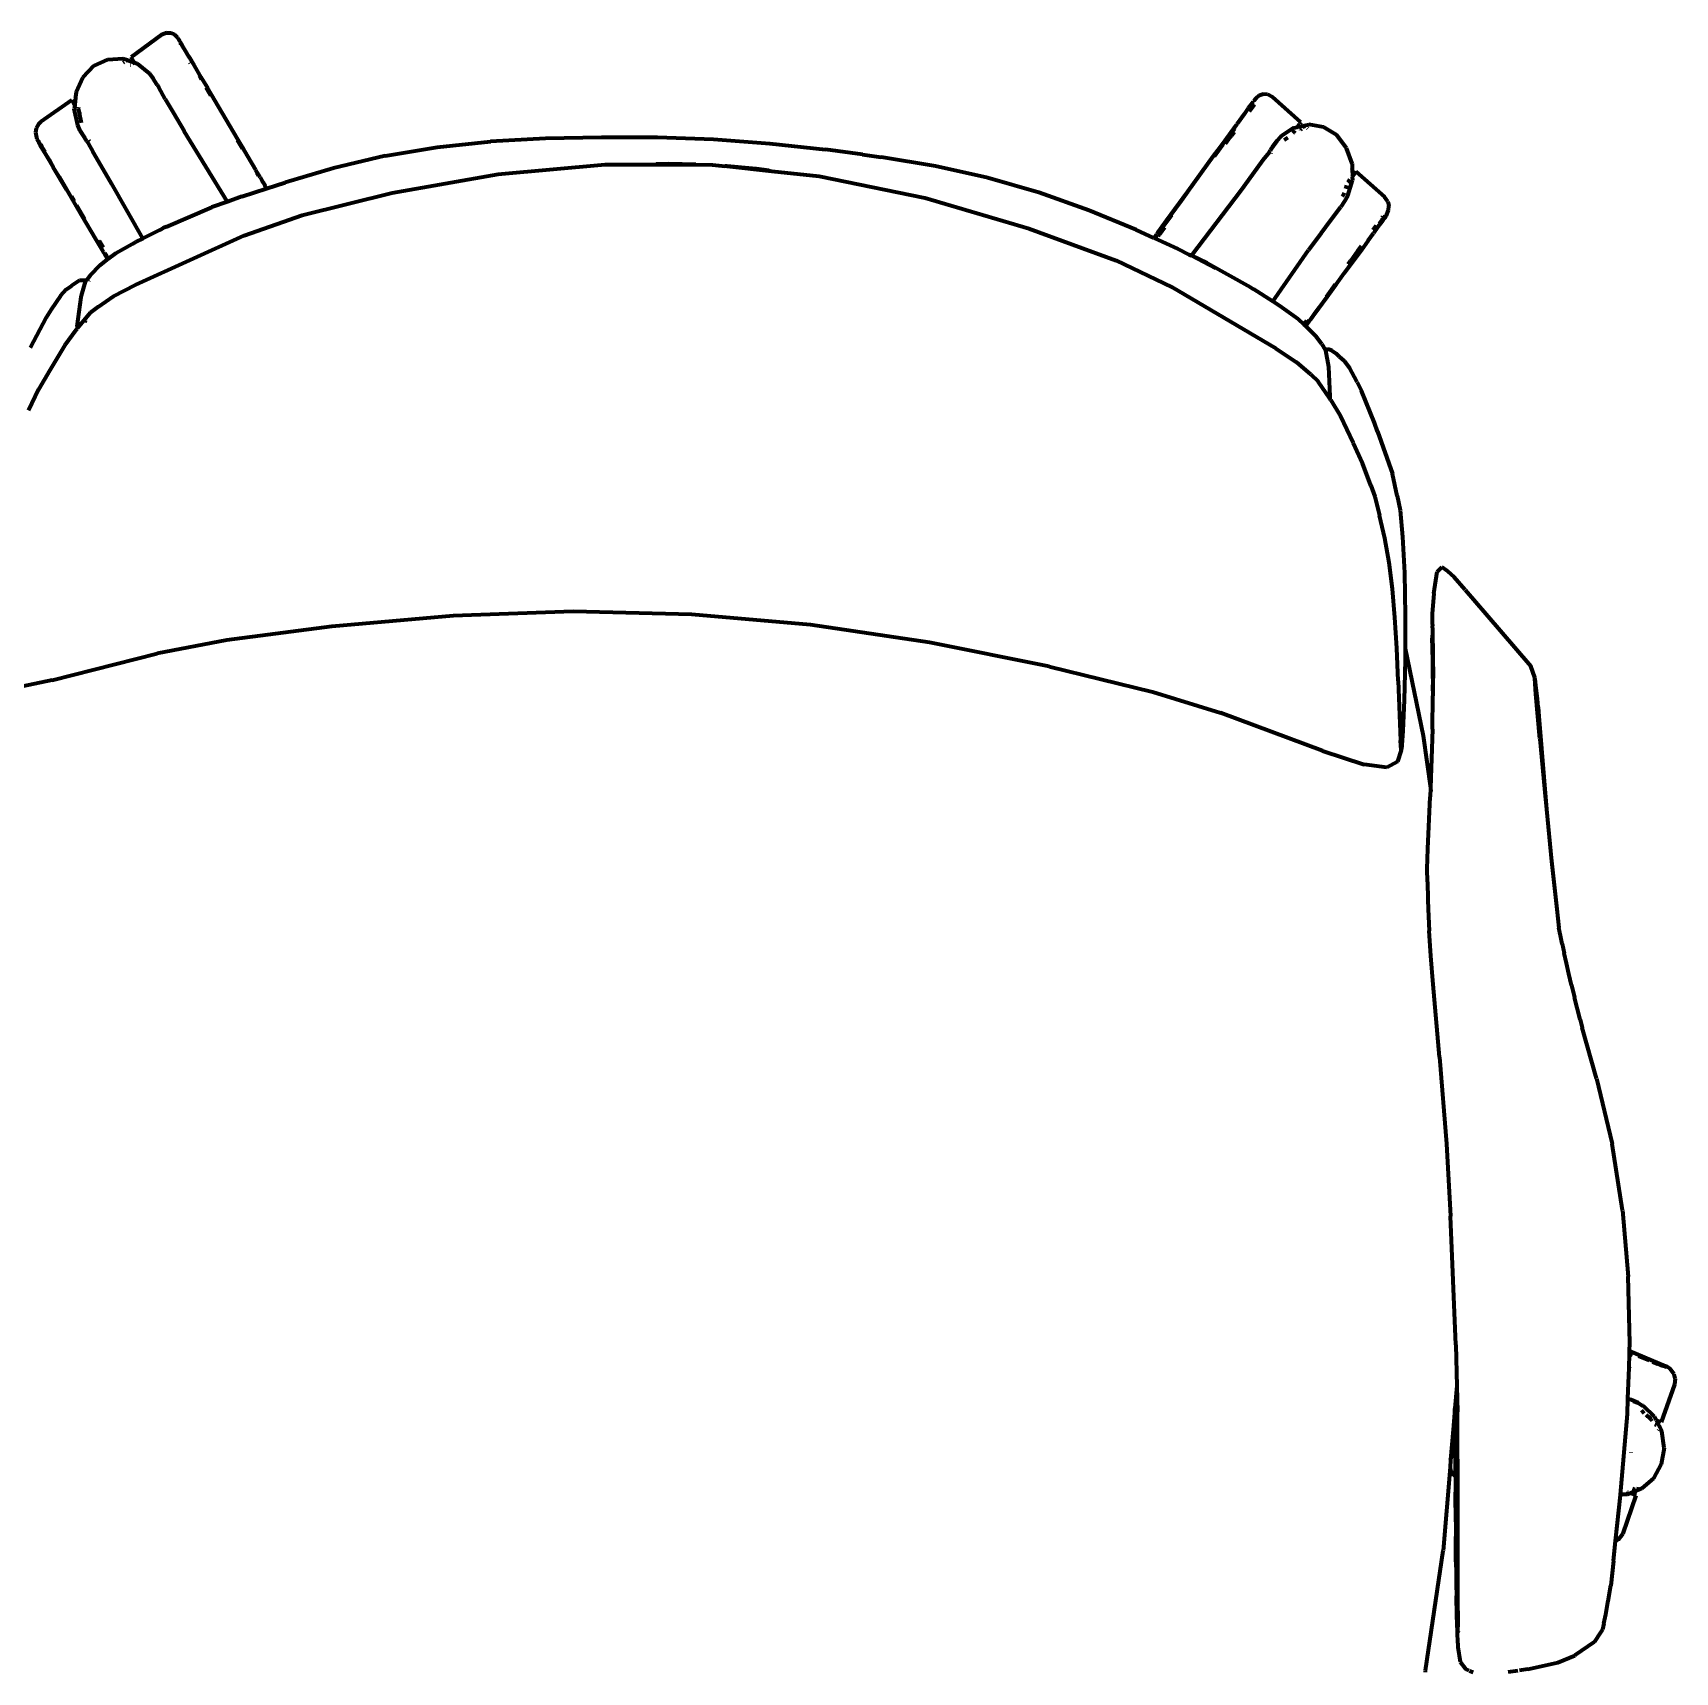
# Model space of a CAD drawing. Header units: millimetres. Extents: x 4307 to 31003, y 2809 to 20009.
# Drawn here: x 12634 to 13146, y 13786 to 14297 of the extents above; entities that cross this region are included whole.
import ezdxf

# ---------------------------------------------------------------- set-up
doc = ezdxf.new("R2010")
doc.units = ezdxf.units.MM
doc.layers.add('ProfileEdges', color=7, linetype='Continuous')

msp = doc.modelspace()

# ---------------------------------------------------------------- linework, layer by layer
at = {"layer": 'ProfileEdges', "lineweight": 211}
for p, q in [((12673.92, 14296.73), (12664.39, 14289.79)), ((12675.48, 14297.32), (12673.92, 14296.73)), ((12675.48, 14297.32), (12676.74, 14297.31)), ((12677.9, 14296.78), (12676.74, 14297.31)), ((12677.9, 14296.78), (12678.9, 14295.83)), ((12678.9, 14295.83), (12679.11, 14295.47)), ((12679.11, 14295.47), (12679.52, 14294.82)), ((12679.52, 14294.82), (12679.22, 14294.42)), ((12679.57, 14294.72), (12679.52, 14294.82)), ((12679.72, 14294.47), (12679.57, 14294.72)), ((12679.73, 14294.41), (12679.72, 14294.47)), ((12679.73, 14294.41), (12680.32, 14293.34)), ((12680.04, 14293.99), (12679.73, 14294.41)), ((12679.88, 14293.64), (12679.86, 14293.66)), ((12679.9, 14293.61), (12679.88, 14293.64)), ((12681.03, 14292.23), (12680.04, 14293.99)), ((12681.03, 14292.23), (12680.32, 14293.34)), ((12681.3, 14291.74), (12681.03, 14292.23)), ((12682.63, 14289.49), (12681.3, 14291.74)), ((12682.4, 14289.98), (12681.3, 14291.74)), ((12652.83, 14287), (12649.4, 14283.45)), ((12657.16, 14289.05), (12652.83, 14287)), ((12657.16, 14289.05), (12661.86, 14289.33)), ((12661.86, 14289.33), (12663.12, 14288.89)), ((12661.96, 14288.07), (12662.24, 14288.27)), ((12662.79, 14288.65), (12662.91, 14288.74)), ((12662.99, 14288.8), (12663.12, 14288.89)), ((12663.12, 14288.89), (12663.28, 14289)), ((12663.12, 14288.89), (12663.41, 14288.79)), ((12663.28, 14289), (12663.41, 14288.79)), ((12663.41, 14288.79), (12663.51, 14288.62)), ((12663.41, 14288.79), (12665.34, 14288.12)), ((12663.72, 14288.26), (12663.56, 14288.53)), ((12664.23, 14287.39), (12664.26, 14287.34)), ((12664.63, 14289.31), (12664.39, 14289.79)), ((12665.34, 14288.18), (12664.63, 14289.31)), ((12665.34, 14288.18), (12665.34, 14288.12)), ((12665.38, 14288.1), (12665.34, 14288.12)), ((12665.67, 14287.58), (12665.38, 14288.1)), ((12665.38, 14288.1), (12666.24, 14287.8)), ((12666.24, 14287.8), (12670.13, 14284.7)), ((12682.4, 14289.98), (12684.08, 14287.14)), ((12682.62, 14288.09), (12682.74, 14287.9)), ((12682.63, 14289.49), (12684.08, 14287.14)), ((12684.08, 14287.14), (12686.15, 14283.52)), ((12649.4, 14283.45), (12647.27, 14278.8)), ((12670.13, 14284.7), (12671.22, 14283.11)), ((12672.56, 14281.08), (12671.22, 14283.11)), ((12672.56, 14281.08), (12673.03, 14280.28)), ((12685.59, 14284.05), (12686.28, 14282.88)), ((12686.15, 14283.52), (12688.17, 14280.2)), ((12645.92, 14276.39), (12636.28, 14269.58)), ((12645.92, 14276.39), (12646.44, 14275.49)), ((12646.84, 14274.85), (12646.44, 14275.49)), ((12647.08, 14277.04), (12646.84, 14274.85)), ((12646.96, 14277.23), (12647.11, 14277.33)), ((12647.08, 14277.04), (12646.96, 14277.23)), ((12647.11, 14277.33), (12647.08, 14277.04)), ((12647.27, 14278.8), (12647.11, 14277.33)), ((12647.19, 14276.85), (12647.14, 14276.93)), ((12647.2, 14277.4), (12647.25, 14277.44)), ((12675.04, 14276.68), (12673.03, 14280.28)), ((12675.04, 14276.68), (12677.52, 14272.45)), ((12689.29, 14277.76), (12687.79, 14280.31)), ((12703.24, 14254.64), (12688.17, 14280.2)), ((13013.74, 14275.38), (13012.59, 14273.8)), ((13013.4, 14274.82), (13014.08, 14275.77)), ((13013.74, 14275.38), (13014.08, 14275.77)), ((13014.11, 14275.81), (13014.08, 14275.77)), ((13014.15, 14275.83), (13014.11, 14275.81)), ((13014.19, 14275.86), (13014.15, 14275.83)), ((13014.19, 14275.89), (13014.24, 14275.99)), ((13014.19, 14275.86), (13014.19, 14275.89)), ((13014.24, 14275.99), (13014.31, 14276.03)), ((13014.31, 14276.03), (13014.33, 14276.07)), ((13015.07, 14276.93), (13014.33, 14276.14)), ((13014.8, 14276.75), (13014.33, 14276.14)), ((13014.33, 14276.07), (13014.33, 14276.14)), ((13014.39, 14276.04), (13014.33, 14276.07)), ((13014.8, 14276.75), (13016.12, 14277.92)), ((13016.12, 14277.92), (13017.32, 14278.32)), ((13017.32, 14278.32), (13018.57, 14278.19)), ((13018.57, 14278.19), (13020.08, 14277.42)), ((13028.92, 14269.46), (13020.08, 14277.42)), ((12646.87, 14274.79), (12646.7, 14273.62)), ((12647.77, 14268.56), (12646.7, 14273.62)), ((12646.84, 14274.85), (12646.87, 14274.79)), ((12646.97, 14274.62), (12646.87, 14274.79)), ((12648.02, 14273.7), (12648.08, 14274.2)), ((12648.31, 14272.35), (12648.02, 14273.7)), ((12648.02, 14272.8), (12648.02, 14272.84)), ((12648.02, 14272.8), (12648.31, 14272.35)), ((12648.35, 14272.29), (12648.31, 14272.35)), ((12648.31, 14272.35), (12648.32, 14272.31)), ((12648.32, 14272.31), (12648.35, 14272.29)), ((12648.35, 14272.29), (12648.54, 14271.96)), ((12648.95, 14269.31), (12648.35, 14272.29)), ((12648.54, 14271.96), (12648.54, 14271.93)), ((12677.52, 14272.45), (12680.93, 14266.68)), ((13011.31, 14271.96), (13009.1, 14269.01)), ((13012.59, 14273.8), (13011.31, 14271.96)), ((13014.27, 14274.79), (13012.84, 14272.83)), ((13013.61, 14274.74), (13013.41, 14274.46)), ((13013.61, 14274.74), (13013.94, 14275.15)), ((13014.4, 14274.97), (13014.27, 14274.79)), ((12634.85, 14267.61), (12634.59, 14266.27)), ((12634.59, 14266.27), (12635.02, 14264.18)), ((12635.58, 14268.83), (12634.85, 14267.61)), ((12635.58, 14268.83), (12636.28, 14269.58)), ((12648.54, 14266.82), (12647.77, 14268.56)), ((12648.96, 14266.17), (12648.54, 14266.82)), ((12650.01, 14264.73), (12648.58, 14266.81)), ((12648.58, 14266.81), (12648.96, 14266.17)), ((12649.79, 14264.87), (12648.96, 14266.17)), ((12694.43, 14244.7), (12680.93, 14266.68)), ((13006.72, 14265.6), (13004.3, 14262.34)), ((13008.47, 14268.12), (13004.4, 14262.57)), ((13008.47, 14268.12), (13006.72, 14265.6)), ((13007.06, 14264.91), (13007.19, 14265.09)), ((13008.16, 14266.41), (13007.19, 14265.09)), ((13008.24, 14267.38), (13007.27, 14266.05)), ((13008.88, 14268.67), (13008.47, 14268.12)), ((13008.88, 14268.67), (13009, 14268.83)), ((13009.1, 14269.01), (13009, 14268.83)), ((13021.49, 14263.67), (13022.75, 14265.03)), ((13022.87, 14265.11), (13022.75, 14265.03)), ((13026.77, 14267.71), (13022.87, 14265.11)), ((13026.51, 14266.09), (13026.53, 14266.11)), ((13027.09, 14266.88), (13026.53, 14266.11)), ((13026.77, 14267.71), (13027.86, 14267.95)), ((13027.66, 14267.68), (13027.83, 14267.9)), ((13027.86, 14267.95), (13027.83, 14267.9)), ((13027.89, 14267.99), (13027.86, 14267.95)), ((13028.24, 14268.49), (13027.89, 14267.99)), ((13027.89, 14267.99), (13029.83, 14268.38)), ((13028.24, 14268.49), (13028.64, 14269.01)), ((13028.92, 14269.46), (13028.64, 14269.01)), ((13028.87, 14267.06), (13028.83, 14267.01)), ((13029.11, 14267.39), (13028.87, 14267.06)), ((13028.87, 14267.06), (13028.87, 14267.02)), ((13029.42, 14267.83), (13029.68, 14268.17)), ((13029.83, 14268.38), (13029.68, 14268.17)), ((13029.96, 14268.55), (13029.83, 14268.38)), ((13029.83, 14268.38), (13030.09, 14268.43)), ((13030.09, 14268.43), (13029.96, 14268.55)), ((13030.09, 14268.43), (13031.4, 14268.72)), ((13030.66, 14267.93), (13030.09, 14268.43)), ((13031.18, 14267.47), (13031.06, 14267.58)), ((13036.05, 14267.91), (13031.4, 14268.72)), ((13040.17, 14265.4), (13036.05, 14267.91)), ((13043.16, 14261.43), (13040.17, 14265.4)), ((12635.02, 14264.18), (12635.61, 14263.13)), ((12635.61, 14263.13), (12635.76, 14263.18)), ((12635.61, 14263.13), (12635.76, 14262.84)), ((12635.76, 14263.18), (12635.65, 14263.38)), ((12635.76, 14263.18), (12636.24, 14263.34)), ((12636.46, 14261.8), (12635.76, 14263.18)), ((12635.76, 14262.84), (12635.81, 14262.79)), ((12635.81, 14262.79), (12636.08, 14262.28)), ((12635.81, 14262.79), (12636.46, 14261.8)), ((12636.87, 14261.01), (12636.08, 14262.28)), ((12636.24, 14262.63), (12636.4, 14262.83)), ((12636.6, 14261.94), (12636.24, 14262.63)), ((12636.51, 14261.73), (12636.46, 14261.8)), ((12636.87, 14261.01), (12636.51, 14261.73)), ((12637.6, 14260.23), (12636.6, 14261.94)), ((12637.09, 14260.58), (12636.87, 14261.01)), ((12637.44, 14260.09), (12637.09, 14260.58)), ((12637.09, 14260.58), (12640.12, 14255.43)), ((12638.81, 14257.83), (12637.44, 14260.09)), ((12649.79, 14264.87), (12650.01, 14264.73)), ((12650.56, 14263.61), (12649.79, 14264.87)), ((12650.01, 14264.73), (12650.04, 14264.67)), ((12650.56, 14263.61), (12651.02, 14262.89)), ((12651.02, 14262.89), (12652.42, 14260.35)), ((12651.2, 14263.73), (12651.29, 14263.65)), ((12651.4, 14263.46), (12651.3, 14263.56)), ((12656.41, 14253.62), (12652.42, 14260.35)), ((12697.46, 14263.91), (12699, 14261.3)), ((12697.47, 14264.27), (12699.4, 14261.05)), ((12699.65, 14260.63), (12699.4, 14261.05)), ((12743.59, 14258.95), (12759.83, 14261.68)), ((12759.83, 14261.68), (12776.41, 14263.47)), ((12793.51, 14264.42), (12776.41, 14263.47)), ((12793.51, 14264.42), (12793.54, 14264.45)), ((12793.54, 14264.45), (12799.38, 14264.57)), ((12799.38, 14264.57), (12810.96, 14264.86)), ((12799.38, 14264.57), (12810.97, 14264.79)), ((12810.96, 14264.86), (12828.45, 14264.8)), ((12828.45, 14264.8), (12845.95, 14264.16)), ((12845.95, 14264.16), (12863.42, 14262.85)), ((12863.42, 14262.85), (12880.83, 14260.96)), ((12892.32, 14259.38), (12880.83, 14260.96)), ((13004.4, 14262.57), (13001.77, 14258.96)), ((13001.77, 14258.96), (13004.3, 14262.34)), ((13002.06, 14258.9), (13004.77, 14262.61)), ((13005.47, 14262.72), (13007.06, 14264.91)), ((13019.04, 14260.06), (13017.13, 14257.6)), ((13019.04, 14260.06), (13019.36, 14260.56)), ((13019.54, 14260.88), (13019.36, 14260.56)), ((13021.52, 14263.57), (13019.54, 14260.88)), ((13020.01, 14261.7), (13019.54, 14260.88)), ((13021.49, 14263.67), (13020.01, 14261.7)), ((13023.76, 14264.02), (13024.85, 14264.75)), ((13044.96, 14256.62), (13043.16, 14261.43)), ((12638.81, 14257.83), (12640.12, 14255.43)), ((12641.96, 14252.4), (12640.12, 14255.43)), ((12644.21, 14248.49), (12640.12, 14255.43)), ((12727.51, 14255.12), (12712.36, 14250.73)), ((12743.59, 14258.95), (12727.51, 14255.12)), ((12778.82, 14253.32), (12812.17, 14256.34)), ((12812.17, 14256.34), (12826.95, 14256.29)), ((12826.95, 14256.29), (12828, 14256.39)), ((12826.95, 14256.29), (12840.4, 14256.24)), ((12831.89, 14256.48), (12828, 14256.39)), ((12840.4, 14256.24), (12831.89, 14256.48)), ((12840.4, 14256.24), (12845.59, 14256.22)), ((12845.59, 14256.22), (12849.56, 14255.79)), ((12850.13, 14255.76), (12849.56, 14255.79)), ((12859.24, 14254.9), (12850.13, 14255.76)), ((12850.13, 14255.76), (12864.1, 14254.22)), ((12863.11, 14254.44), (12859.24, 14254.9)), ((12892.32, 14259.38), (12898.12, 14258.62)), ((12898.15, 14258.58), (12898.12, 14258.62)), ((12915.08, 14255.73), (12898.15, 14258.58)), ((12931.42, 14252.12), (12915.08, 14255.73)), ((12993.71, 14247.9), (13001.77, 14258.96)), ((13017.13, 14257.6), (13012.58, 14251.32)), ((13019.62, 14259.87), (13019.56, 14259.71)), ((13044.99, 14255.14), (13044.78, 14255.33)), ((13044.8, 14254.59), (13044.99, 14254.85)), ((13044.96, 14256.62), (13044.99, 14255.14)), ((13045.12, 14255.02), (13044.99, 14255.14)), ((13044.99, 14255.14), (13044.99, 14254.85)), ((13045.12, 14255.02), (13044.99, 14254.85)), ((13044.99, 14254.85), (13045.03, 14252.64)), ((12641.96, 14252.4), (12644.16, 14248.68)), ((12658.32, 14250.37), (12656.41, 14253.62)), ((12668, 14233.25), (12658.32, 14250.37)), ((12703.27, 14254.5), (12703.24, 14254.64)), ((12704.59, 14252.34), (12703.27, 14254.5)), ((12703.49, 14253.68), (12703.99, 14252.84)), ((12704.59, 14252.34), (12705.6, 14250.64)), ((12704.59, 14252.34), (12705.22, 14251.17)), ((12705.6, 14250.64), (12705.22, 14251.17)), ((12705.6, 14250.64), (12706.21, 14249.6)), ((12706.02, 14249.82), (12705.77, 14249.72)), ((12706.2, 14249.46), (12706.02, 14249.82)), ((12706.56, 14248.82), (12712.36, 14250.73)), ((12745.73, 14247.46), (12778.82, 14253.32)), ((12863.11, 14254.44), (12864.1, 14254.22)), ((12864.1, 14254.22), (12878.85, 14252.63)), ((12878.85, 14252.63), (12911.76, 14245.9)), ((12947.32, 14247.59), (12931.42, 14252.12)), ((13012.58, 14251.32), (13010.37, 14248.31)), ((13043.15, 14249.7), (13042.84, 14248.7)), ((13043.58, 14246.63), (13045.05, 14251.41)), ((13043.62, 14250.65), (13043.68, 14250.76)), ((13043.71, 14250.82), (13043.68, 14250.76)), ((13043.72, 14250.78), (13043.68, 14250.76)), ((13043.69, 14250.8), (13043.71, 14250.82)), ((13043.71, 14250.82), (13043.9, 14251.08)), ((13043.9, 14251.08), (13044.27, 14251.6)), ((13044.27, 14251.57), (13043.9, 14251.08)), ((13044.88, 14252.43), (13044.99, 14252.59)), ((13045.03, 14252.64), (13044.99, 14252.59)), ((13044.99, 14252.59), (13045.05, 14251.41)), ((13045.86, 14253.72), (13045.03, 14252.64)), ((13046.14, 14254.1), (13045.86, 14253.72)), ((13046.14, 14254.1), (13055.05, 14246.22)), ((12644.16, 14248.68), (12645.73, 14245.99)), ((12644.21, 14248.49), (12645.73, 14245.99)), ((12645.73, 14245.99), (12648.86, 14240.6)), ((12645.77, 14246.39), (12646.6, 14244.98)), ((12694.43, 14244.7), (12689.54, 14242.94)), ((12698.9, 14246.3), (12694.43, 14244.7)), ((12694.48, 14244.61), (12694.43, 14244.7)), ((12698.9, 14246.3), (12706.56, 14248.82)), ((12706.56, 14248.82), (12706.21, 14249.6)), ((12717.74, 14240.5), (12745.73, 14247.46)), ((12911.76, 14245.9), (12944.15, 14236.39)), ((12962.97, 14241.99), (12947.32, 14247.59)), ((12987.08, 14238.81), (12993.71, 14247.9)), ((12993.71, 14247.9), (12991.11, 14244.26)), ((13010.37, 14248.31), (12994.9, 14227.88)), ((13042.6, 14244.84), (13041.38, 14243.07)), ((13042.37, 14247.18), (13041.87, 14246.3)), ((13042.45, 14247.45), (13042.37, 14247.18)), ((13043.58, 14246.63), (13042.6, 14244.84)), ((13056.04, 14244.76), (13055.05, 14246.22)), ((13056.04, 14244.76), (13056.42, 14243.43)), ((12649.95, 14239.3), (12647.45, 14243.54)), ((12648.86, 14240.6), (12653.52, 14232.71)), ((12675.32, 14236.91), (12689.54, 14242.94)), ((12699.67, 14234.2), (12717.74, 14240.5)), ((12977.65, 14235.93), (12962.97, 14241.99)), ((12986.07, 14236.96), (12988.7, 14240.58)), ((12987.08, 14238.81), (12988.84, 14241.14)), ((12988.84, 14241.14), (12991.11, 14244.26)), ((13038.16, 14238.84), (13041.38, 14243.07)), ((13054.46, 14239.3), (13054.2, 14239.71)), ((13054.44, 14240.05), (13054.21, 14239.74)), ((13055.08, 14239.71), (13054.44, 14240.05)), ((13054.59, 14238.94), (13054.95, 14239.46)), ((13054.95, 14239.46), (13055.29, 14239.9)), ((13055.08, 14239.71), (13055.29, 14239.9)), ((13055.29, 14239.9), (13055.53, 14240.23)), ((13055.53, 14240.23), (13056.32, 14242.05)), ((13056.32, 14242.05), (13056.42, 14243.43)), ((12673.2, 14235.85), (12668, 14233.25)), ((12673.2, 14235.85), (12674.27, 14236.4)), ((12675.32, 14236.91), (12674.27, 14236.4)), ((12944.15, 14236.39), (12971.37, 14226.35)), ((12983.27, 14233.38), (12977.65, 14235.93)), ((12983.82, 14234.29), (12984.05, 14234.61)), ((12983.86, 14234.27), (12984.05, 14234.61)), ((12984.1, 14234.64), (12984.05, 14234.61)), ((12984.37, 14235.09), (12984.1, 14234.64)), ((12984.37, 14235.09), (12987.08, 14238.81)), ((12984.77, 14234.34), (12984.56, 14234.5)), ((12984.77, 14234.34), (12984.74, 14234.29)), ((12986.43, 14236.61), (12984.77, 14234.34)), ((13035.29, 14234.93), (13031.38, 14229.56)), ((13035.29, 14234.93), (13038.16, 14238.84)), ((13049.94, 14232.57), (13051.57, 14234.84)), ((13052.19, 14236.96), (13051.37, 14235.84)), ((13052.99, 14236.9), (13051.57, 14234.84)), ((13052.38, 14237.23), (13052.19, 14236.96)), ((13054.16, 14238.45), (13052.99, 14236.9)), ((13054.04, 14238.66), (13053.4, 14237.78)), ((13054.46, 14239.3), (13054.04, 14238.66)), ((13054.16, 14238.45), (13054.59, 14238.94)), ((12653.52, 14232.71), (12655.24, 14229.87)), ((12653.52, 14232.71), (12655.66, 14229.07)), ((12653.97, 14232.47), (12654.76, 14231.13)), ((12655.78, 14230.39), (12654.54, 14232.49)), ((12659.62, 14228.61), (12664.79, 14231.56)), ((12664.79, 14231.56), (12664.82, 14231.58)), ((12664.82, 14231.58), (12665.82, 14232.15)), ((12665.74, 14218.74), (12699.67, 14234.2)), ((12668, 14233.25), (12665.82, 14232.15)), ((12983.27, 14233.38), (12983.82, 14234.29)), ((12983.31, 14233.36), (12983.27, 14233.38)), ((12983.31, 14233.36), (12983.86, 14234.27)), ((12990.64, 14230.03), (12983.31, 14233.36)), ((12983.82, 14234.29), (12983.86, 14234.27)), ((12983.86, 14234.27), (12983.96, 14234.23)), ((12984.32, 14234.07), (12984.51, 14233.98)), ((12984.51, 14233.98), (12984.74, 14234.29)), ((12990.64, 14230.03), (12994.08, 14228.27)), ((13020.19, 14213.61), (13031.38, 14229.56)), ((13046.75, 14229.5), (13044.49, 14226.41)), ((13045.07, 14225.97), (13047.71, 14229.51)), ((13047.71, 14229.51), (13045.24, 14226.13)), ((13046.88, 14229.68), (13046.75, 14229.5)), ((13047.72, 14230.84), (13046.88, 14229.68)), ((13049.94, 14232.57), (13047.71, 14229.51)), ((12654.79, 14224.93), (12651.6, 14221.7)), ((12654.79, 14224.93), (12656.9, 14226.68)), ((12655.66, 14229.07), (12655.76, 14229.01)), ((12655.76, 14229.01), (12656.15, 14228.32)), ((12656.15, 14228.32), (12657.02, 14226.77)), ((12656.19, 14228.7), (12657.24, 14226.93)), ((12656.9, 14226.68), (12657.02, 14226.77)), ((12657.02, 14226.77), (12657.24, 14226.93)), ((12657.24, 14226.93), (12659.62, 14228.61)), ((12971.37, 14226.35), (12988.77, 14218.07)), ((12994.08, 14228.27), (12994.9, 14227.88)), ((12994.9, 14227.88), (12999.64, 14225.65)), ((12994.9, 14227.88), (13002.37, 14224.02)), ((12999.64, 14225.65), (13013.25, 14218.07)), ((13042.61, 14222.52), (13043.83, 14224.23)), ((13043.66, 14225.27), (13044.4, 14226.28)), ((13043.83, 14224.23), (13045.24, 14226.13)), ((13043.83, 14224.23), (13045.07, 14225.97)), ((13044.49, 14226.41), (13044.4, 14226.28)), ((12648.31, 14220.09), (12645.84, 14218.48)), ((12650.04, 14220.16), (12648.31, 14220.09)), ((12648.97, 14215.5), (12650.23, 14219.87)), ((12650.38, 14220.08), (12650.04, 14220.16)), ((12650.38, 14220.08), (12650.23, 14219.87)), ((12651.6, 14221.7), (12650.38, 14220.08)), ((12650.45, 14220.08), (12650.38, 14220.08)), ((12651.34, 14220.2), (12651.2, 14220.18)), ((13039.7, 14218.98), (13036.86, 14215.09)), ((13039.95, 14218.87), (13042.61, 14222.52)), ((12642.35, 14215.31), (12639.49, 14211.12)), ((12644.16, 14217.28), (12642.35, 14215.31)), ((12644.16, 14217.28), (12645.84, 14218.48)), ((12647.62, 14205.82), (12648.86, 14214.9)), ((12648.86, 14214.9), (12648.97, 14215.5)), ((12654.13, 14211.88), (12658.9, 14215.23)), ((12658.9, 14215.23), (12665.74, 14218.74)), ((13021.12, 14198.92), (12988.77, 14218.07)), ((13013.25, 14218.07), (13014.24, 14217.44)), ((13020.19, 14213.61), (13014.24, 14217.44)), ((13034.55, 14211.46), (13037.19, 14215.07)), ((13037.19, 14215.07), (13034.65, 14211.69)), ((13037.19, 14215.07), (13039.9, 14218.79)), ((13039.9, 14218.79), (13039.95, 14218.87)), ((12639.49, 14211.12), (12637.93, 14208.63)), ((12651.61, 14210.02), (12647.55, 14205.14)), ((12654.13, 14211.88), (12651.61, 14210.02)), ((13022.26, 14212.27), (13020.19, 14213.61)), ((13028.11, 14208.06), (13022.26, 14212.27)), ((13033.26, 14209.73), (13031.96, 14207.99)), ((13032.09, 14208.08), (13033.26, 14209.73)), ((13033.26, 14209.73), (13034.65, 14211.69)), ((13034.55, 14211.46), (13033.26, 14209.73)), ((12637.93, 14208.63), (12632.95, 14199.17)), ((12647.17, 14204.68), (12643.7, 14199.98)), ((12647.54, 14205.07), (12647.17, 14204.68)), ((12647.54, 14205.07), (12647.53, 14204.95)), ((12647.55, 14205.14), (12647.54, 14205.07)), ((12647.62, 14205.82), (12647.55, 14205.14)), ((12650.05, 14207.64), (12649.99, 14207.04)), ((13028.11, 14208.06), (13029.94, 14206.45)), ((13029.94, 14206.45), (13030.83, 14207.67)), ((13029.94, 14206.45), (13030.32, 14206.12)), ((13031.48, 14207.71), (13030.32, 14206.12)), ((13030.32, 14206.12), (13030.51, 14205.92)), ((13030.51, 14205.92), (13032.09, 14208.08)), ((13030.51, 14205.92), (13030.64, 14205.84)), ((13032.58, 14203.86), (13030.64, 14205.84)), ((13032.58, 14203.86), (13033.71, 14202.64)), ((12643.7, 14199.98), (12639.04, 14192.18)), ((13021.12, 14198.92), (13027.61, 14194.66)), ((13035.46, 14200.29), (13033.71, 14202.64)), ((13035.46, 14200.29), (13036.5, 14198.54)), ((13036.5, 14198.54), (13036.46, 14198.54)), ((13036.5, 14198.54), (13036.66, 14198.32)), ((13036.52, 14198.54), (13036.5, 14198.54)), ((13036.88, 14198.58), (13036.52, 14198.54)), ((13037.42, 14198.7), (13036.88, 14198.58)), ((13038.58, 14198.32), (13037.42, 14198.7)), ((13032.05, 14190.8), (13027.61, 14194.66)), ((13036.66, 14198.32), (13037.57, 14193.22)), ((13038.58, 14198.32), (13039.95, 14197.34)), ((13039.95, 14197.34), (13040.9, 14196.45)), ((13040.9, 14196.45), (13042.46, 14195.07)), ((13042.46, 14195.07), (13044.08, 14192.91)), ((12639.04, 14192.18), (12635.55, 14186.18)), ((13032.05, 14190.8), (13034.39, 14188.67)), ((13037.98, 14183.36), (13034.39, 14188.67)), ((13037.57, 14193.22), (13037.98, 14184.05)), ((13046.55, 14188.42), (13044.08, 14192.91)), ((13046.55, 14188.42), (13047.87, 14185.77)), ((12635.55, 14186.18), (12632.37, 14179.58)), ((13037.98, 14184.05), (13037.98, 14183.36)), ((13038.32, 14182.86), (13037.98, 14183.36)), ((13051.96, 14175.8), (13047.87, 14185.77)), ((13038.32, 14182.86), (13041.34, 14177.81)), ((13045.27, 14169.53), (13041.34, 14177.81)), ((13052.86, 14173.12), (13051.96, 14175.8)), ((13052.86, 14173.12), (13057.55, 14159.83)), ((13045.27, 14169.53), (13048.2, 14163.17)), ((13050.77, 14156.25), (13048.2, 14163.17)), ((13059, 14153.03), (13057.55, 14159.83)), ((13050.77, 14156.25), (13052.05, 14152.8)), ((13052.05, 14152.8), (13053.5, 14146.89)), ((13059, 14153.03), (13059.89, 14148.6)), ((13059.89, 14148.6), (13060.68, 14140.27)), ((13055.1, 14139.79), (13053.5, 14146.89)), ((13056.46, 14132.26), (13055.1, 14139.79)), ((13060.68, 14140.27), (13061.26, 14128.99)), ((13057.51, 14124), (13056.46, 14132.26)), ((13061.26, 14128.99), (13061.51, 14115.7)), ((13070.41, 14122.55), (13071.44, 14129.31)), ((13072.93, 14130.79), (13071.44, 14129.31)), ((13074.7, 14129.54), (13072.93, 14130.79)), ((13074.7, 14129.54), (13076.69, 14127.63)), ((13080.2, 14123.69), (13076.69, 14127.63)), ((13058.3, 14115.06), (13057.51, 14124)), ((13070.41, 14122.55), (13069.93, 14116.25)), ((13080.2, 14123.69), (13086.66, 14116.21)), ((12802.15, 14116.93), (12764.79, 14115.62)), ((12839.2, 14116.04), (12802.15, 14116.93)), ((12726.93, 14112.3), (12694.25, 14108.01)), ((12764.79, 14115.62), (12726.93, 14112.3)), ((12876.15, 14112.8), (12839.2, 14116.04)), ((12913.2, 14107.35), (12876.15, 14112.8)), ((13058.88, 14105.49), (13058.3, 14115.06)), ((13061.51, 14115.7), (13061.47, 14105.45)), ((13069.93, 14116.06), (13069.91, 14115.69)), ((13069.91, 14115.69), (13069.93, 14113.37)), ((13069.93, 14116.25), (13069.93, 14116.06)), ((13069.93, 14113.37), (13069.93, 14113.25)), ((13069.93, 14113.25), (13069.94, 14112.64)), ((13069.94, 14112.64), (13069.94, 14112.5)), ((13069.94, 14111.89), (13069.94, 14112.5)), ((13069.94, 14111.89), (13069.96, 14111.05)), ((13086.66, 14116.21), (13100.68, 14099.88)), ((12694.25, 14108.01), (12672.51, 14103.85)), ((12950.56, 14099.82), (12913.2, 14107.35)), ((13069.96, 14110.62), (13069.89, 14108.67)), ((13069.9, 14107.18), (13069.89, 14108.67)), ((13069.9, 14107.18), (13070.1, 14092.21)), ((13069.96, 14111.05), (13069.96, 14110.62)), ((13069.96, 14110.62), (13070.15, 14096.18)), ((12639.79, 14095.58), (12672.51, 14103.85)), ((13059.33, 14095.4), (13058.88, 14105.49)), ((13061.46, 14101.94), (13061.12, 14089.29)), ((13061.47, 14105.45), (13061.46, 14101.94)), ((13061.47, 14105.45), (13067.07, 14078.21)), ((12950.56, 14099.82), (12982.69, 14091.93)), ((13070.1, 14092.21), (13070.15, 14096.18)), ((13101.88, 14096.37), (13100.68, 14099.88)), ((13102.07, 14095.13), (13101.88, 14096.37)), ((12639.79, 14095.58), (12626.5, 14092.78)), ((12982.69, 14091.93), (13003.94, 14085.36)), ((13059.33, 14095.4), (13060.06, 14076.73)), ((13070.1, 14092.21), (13070.12, 14090.67)), ((13102.24, 14091.25), (13101.84, 14096.08)), ((13102.23, 14093.81), (13102.07, 14095.13)), ((13102.68, 14089.77), (13102.23, 14093.81)), ((13103.45, 14077.3), (13102.24, 14091.25)), ((13061.12, 14089.29), (13060.7, 14079.73)), ((13069.97, 14080.34), (13070.12, 14090.67)), ((13102.94, 14087.21), (13102.68, 14089.77)), ((13102.94, 14087.21), (13103.16, 14084.33)), ((13035.74, 14073.5), (13003.94, 14085.36)), ((13103.16, 14084.33), (13105.49, 14055.38)), ((13060.2, 14073.76), (13060.06, 14076.73)), ((13060.7, 14079.73), (13060.44, 14075.28)), ((13067.07, 14078.21), (13069.35, 14061.97)), ((13069.97, 14080.34), (13069.35, 14061.97)), ((13103.45, 14077.3), (13105.18, 14058.52)), ((13035.74, 14073.5), (13048.71, 14069.24)), ((13060.2, 14073.76), (13059.08, 14070.24)), ((13060.29, 14073.94), (13060.2, 14073.76)), ((13060.44, 14075.28), (13060.29, 14073.94)), ((13055.8, 14068.33), (13048.71, 14069.24)), ((13058.98, 14070.07), (13055.8, 14068.33)), ((13059.08, 14070.24), (13058.98, 14070.07)), ((13069.35, 14061.97), (13069.26, 14059.2)), ((13069.35, 14061.97), (13069.49, 14060.97)), ((13068.58, 14042.97), (13069.26, 14059.2)), ((13105.18, 14058.52), (13105.49, 14055.38)), ((13105.49, 14055.38), (13107.12, 14039.18)), ((13068.36, 14036.74), (13068.58, 14042.97)), ((13068.42, 14032.75), (13068.36, 14036.74)), ((13107.12, 14039.18), (13108.71, 14024.18)), ((13068.42, 14032.75), (13068.57, 14027.24)), ((13068.57, 14027.24), (13068.67, 14024.23)), ((13068.67, 14024.23), (13068.97, 14017.45)), ((13108.71, 14024.18), (13109.39, 14018.42)), ((13069.42, 14009.67), (13068.97, 14017.45)), ((13108.53, 14016.68), (13108.53, 14016.73)), ((13109.86, 14016.01), (13109.39, 14018.42)), ((13110.4, 14013.37), (13109.86, 14016.01)), ((13070.18, 14000.75), (13069.42, 14009.67)), ((13110.4, 14013.37), (13111.02, 14010.5)), ((13111.72, 14007.39), (13111.02, 14010.5)), ((13112.49, 14004.04), (13111.72, 14007.39)), ((13113.34, 14000.47), (13112.49, 14004.04)), ((13072.19, 13978.1), (13070.18, 14000.75)), ((13113.34, 14000.47), (13114.26, 13996.65)), ((13115.99, 13989.76), (13114.26, 13996.65)), ((13115.99, 13989.76), (13116.64, 13987.2)), ((13121.11, 13971.46), (13116.64, 13987.2)), ((13072.19, 13978.1), (13074.37, 13951.06)), ((13121.11, 13971.46), (13126.02, 13951.01)), ((13074.37, 13951.06), (13075.61, 13928.46)), ((13129.22, 13930.37), (13126.02, 13951.01)), ((13077.22, 13888.38), (13075.61, 13928.46)), ((13129.22, 13930.37), (13130.95, 13909.66)), ((13131.49, 13889.02), (13130.95, 13909.66)), ((13077.22, 13888.38), (13077.53, 13875.5)), ((13131.39, 13886.16), (13131.41, 13886.46)), ((13131.41, 13886.46), (13131.49, 13889.02)), ((13142.75, 13881.67), (13131.41, 13886.46)), ((13130.9, 13871.69), (13131.23, 13881.25)), ((13131.23, 13881.25), (13131.38, 13885.59)), ((13131.23, 13881.25), (13131.71, 13881.04)), ((13131.38, 13885.59), (13131.39, 13886.16)), ((13131.38, 13885.59), (13132.27, 13885.21)), ((13131.39, 13886.16), (13131.91, 13885.94)), ((13134.17, 13884.98), (13137.5, 13883.58)), ((13138.51, 13883.15), (13140.13, 13882.47)), ((13141.76, 13881.73), (13140.13, 13882.47)), ((13141.76, 13881.73), (13141.74, 13881.46)), ((13142.14, 13881.15), (13142.34, 13881.48)), ((13142.75, 13881.67), (13142.78, 13881.63)), ((13143.11, 13881.52), (13142.78, 13881.63)), ((13144.11, 13880.88), (13143.11, 13881.52)), ((13145.42, 13876.08), (13141.3, 13864.31)), ((13145.33, 13879.25), (13144.11, 13880.88)), ((13145.61, 13877.9), (13145.33, 13879.25)), ((13145.61, 13877.9), (13145.42, 13876.08)), ((13077.53, 13875.5), (13076.96, 13868.52)), ((13077.53, 13875.5), (13077.74, 13867.54)), ((13130.74, 13866.85), (13130.9, 13871.54)), ((13131.49, 13871.4), (13130.9, 13871.69)), ((13130.9, 13871.54), (13130.9, 13871.69)), ((13130.9, 13871.54), (13131.58, 13871.28)), ((13131.19, 13871.48), (13130.9, 13871.54)), ((13131.88, 13871.29), (13131.49, 13871.4)), ((13134.04, 13870.34), (13131.88, 13871.29)), ((13076.96, 13868.52), (13076.41, 13861.89)), ((13076.98, 13867.44), (13076.96, 13868.52)), ((13077.08, 13861.62), (13076.98, 13867.44)), ((13077.78, 13861.35), (13077.74, 13867.54)), ((13128.6, 13841.8), (13130.74, 13866.85)), ((13132.66, 13870.87), (13134.04, 13870.34)), ((13134.04, 13870.34), (13135.59, 13869.43)), ((13135.09, 13868), (13136, 13867.14)), ((13135.7, 13869.34), (13135.59, 13869.43)), ((13139.14, 13866.03), (13135.7, 13869.34)), ((13136.62, 13866.54), (13137.14, 13866.04)), ((13136.77, 13866.18), (13136.75, 13866.21)), ((13137.14, 13866.04), (13136.77, 13866.18)), ((13137.14, 13866.04), (13137.17, 13866.02)), ((13137.17, 13866.02), (13138.12, 13865.11)), ((13137.43, 13865.94), (13137.17, 13866.02)), ((13137.59, 13865.87), (13137.43, 13865.94)), ((13138.04, 13865.68), (13137.59, 13865.87)), ((13139.14, 13866.03), (13139.68, 13864.95)), ((13076.41, 13861.89), (13075.65, 13852.61)), ((13076.41, 13861.89), (13077.08, 13861.62)), ((13077.14, 13858.07), (13077.08, 13861.62)), ((13077.65, 13861.4), (13077.78, 13861.35)), ((13077.78, 13861.35), (13077.84, 13861.32)), ((13077.79, 13858.73), (13077.78, 13861.35)), ((13138.04, 13865.68), (13138.19, 13865.58)), ((13138.12, 13865.11), (13138.34, 13864.67)), ((13139.8, 13863.39), (13139.24, 13863.62)), ((13139.68, 13864.95), (13140.66, 13863.02)), ((13139.68, 13864.95), (13140.83, 13864.47)), ((13140.42, 13861.67), (13140.48, 13861.86)), ((13140.85, 13862.94), (13140.66, 13863.02)), ((13140.66, 13863.02), (13140.79, 13862.77)), ((13140.79, 13862.77), (13140.85, 13862.94)), ((13140.79, 13862.77), (13141.44, 13861.48)), ((13141.3, 13864.31), (13140.83, 13864.47)), ((13142.18, 13856.33), (13141.44, 13861.48)), ((13075.65, 13852.61), (13077.15, 13856.89)), ((13077.15, 13856.89), (13077.14, 13858.07)), ((13077.19, 13847.84), (13077.15, 13856.89)), ((13077.47, 13857.81), (13077.79, 13858.73)), ((13077.79, 13858.73), (13077.86, 13858.91)), ((13077.86, 13846.96), (13077.79, 13858.73)), ((13142.18, 13856.33), (13141.29, 13851.22)), ((13075.65, 13852.61), (13075.45, 13850.17)), ((13131.82, 13855), (13131.75, 13854.81)), ((13141.29, 13851.22), (13138.88, 13846.76)), ((13075.45, 13850.17), (13073.31, 13824.2)), ((13075.45, 13850.17), (13075.65, 13849.19)), ((13075.65, 13849.19), (13076.36, 13848.05)), ((13077.21, 13847.35), (13076.36, 13848.05)), ((13077.21, 13847.35), (13077.19, 13847.84)), ((13077.19, 13837.72), (13077.21, 13847.35)), ((13077.52, 13847.13), (13077.78, 13847.02)), ((13077.78, 13847.02), (13077.86, 13846.96)), ((13077.86, 13846.96), (13077.93, 13846.96)), ((13077.93, 13846.93), (13077.86, 13846.96)), ((13077.9, 13839.73), (13077.86, 13846.96)), ((13138.88, 13846.76), (13135.24, 13843.62)), ((13127.05, 13827.22), (13128.58, 13841.54)), ((13128.58, 13841.54), (13128.6, 13841.8)), ((13130.77, 13841.76), (13128.6, 13841.8)), ((13129.4, 13829.64), (13133.42, 13841.45)), ((13131.78, 13842.18), (13130.77, 13841.76)), ((13130.87, 13842.55), (13130.92, 13842.55)), ((13130.95, 13842.53), (13130.92, 13842.55)), ((13131.78, 13842.18), (13131.56, 13842.28)), ((13133.6, 13842.94), (13131.78, 13842.18)), ((13132.97, 13841.68), (13131.78, 13842.18)), ((13133.02, 13843.18), (13132.29, 13843.49)), ((13133.42, 13841.45), (13132.97, 13841.68)), ((13133.29, 13843.07), (13133.49, 13842.98)), ((13133.49, 13842.98), (13133.6, 13842.94)), ((13134, 13843.11), (13133.6, 13842.94)), ((13133.6, 13842.94), (13133.9, 13842.81)), ((13133.9, 13842.81), (13134, 13843.11)), ((13135.24, 13843.62), (13134, 13843.11)), ((13134, 13843.11), (13134.13, 13843.46)), ((13134.18, 13843.6), (13134.34, 13844.08)), ((13077.19, 13837.72), (13077.23, 13828.68)), ((13077.86, 13807.86), (13077.9, 13839.73)), ((13077.31, 13820.72), (13077.23, 13828.68)), ((13126.39, 13821.06), (13127.05, 13827.22)), ((13127.96, 13827.68), (13127.05, 13827.22)), ((13127.96, 13827.68), (13129.4, 13829.64)), ((13067.85, 13786.9), (13073.31, 13824.2)), ((13077.31, 13820.72), (13077.35, 13817.33)), ((13126.39, 13821.06), (13125.53, 13813.39)), ((13077.35, 13817.33), (13077.41, 13813.83)), ((13077.41, 13813.83), (13077.46, 13810.19)), ((13077.58, 13804.08), (13077.46, 13810.19)), ((13124.8, 13809.02), (13125.15, 13811.03)), ((13125.15, 13811.03), (13125.53, 13813.39)), ((13077.88, 13805.47), (13077.86, 13807.86)), ((13077.88, 13805.47), (13077.9, 13800.5)), ((13123.43, 13801.56), (13124, 13804.39)), ((13124, 13804.39), (13124.42, 13806.82)), ((13124.42, 13806.82), (13124.64, 13808.12)), ((13124.64, 13808.12), (13124.8, 13809.02)), ((13077.73, 13798.91), (13077.58, 13804.08)), ((13077.88, 13799), (13077.9, 13800.5)), ((13077.94, 13799.31), (13077.88, 13799)), ((13122.92, 13799.72), (13122.35, 13798.79)), ((13123.43, 13801.56), (13122.92, 13799.72)), ((13077.84, 13795.4), (13077.73, 13798.91)), ((13077.84, 13795.4), (13077.89, 13794.22)), ((13077.86, 13798.78), (13077.88, 13799)), ((13077.89, 13794.22), (13078.62, 13789.6)), ((13120.37, 13795.75), (13114.49, 13791.63)), ((13122.35, 13798.79), (13120.37, 13795.75)), ((13078.62, 13789.6), (13080.42, 13787.27)), ((13099.71, 13787.3), (13109.1, 13789.35)), ((13109.1, 13789.35), (13114.37, 13791.55)), ((13114.49, 13791.63), (13114.37, 13791.55)), ((13067.77, 13786.38), (13067.84, 13786.84)), ((13080.42, 13787.27), (13081.33, 13786.9)), ((13081.49, 13786.84), (13082.63, 13786.38)), ((13096.62, 13786.84), (13093.58, 13786.38)), ((13099.71, 13787.3), (13097.06, 13786.9))]:
    msp.add_line(p, q, dxfattribs=at)

doc.saveas('drawing.dxf')
